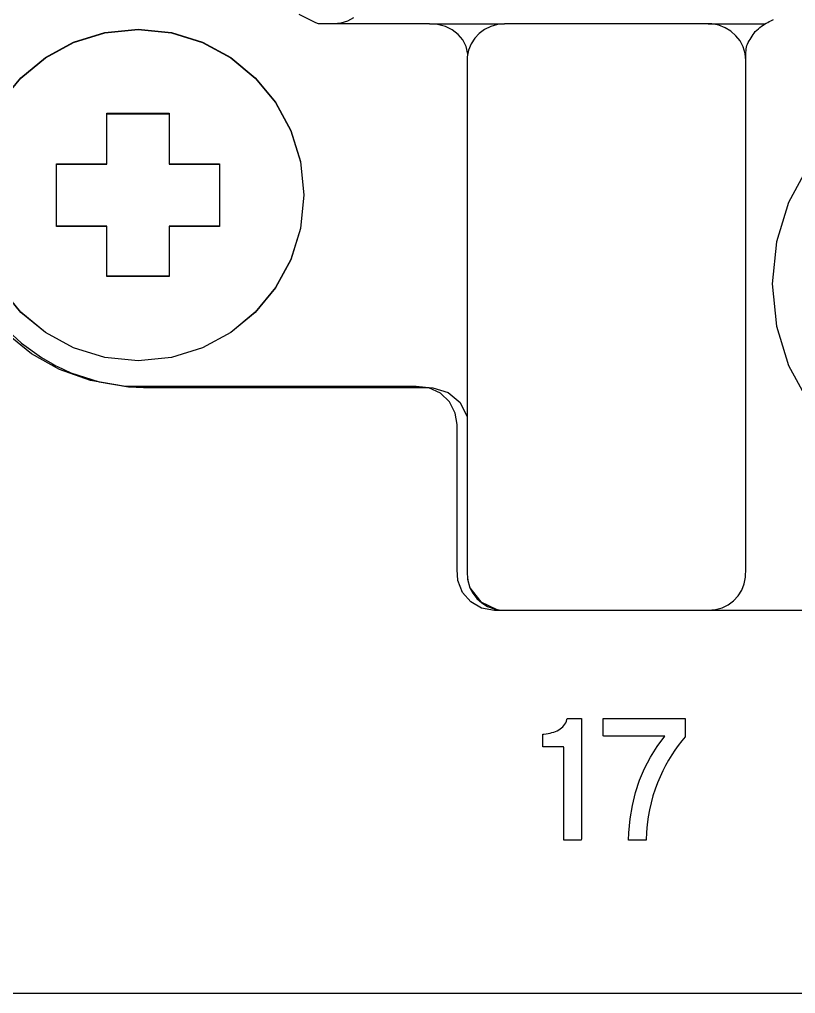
# Model space of a CAD drawing. Extents: x 1 to 47.7, y 0.2 to 35.
# Drawn here: x 31.901 to 32.522, y 10.665 to 11.443 of the extents above; entities that cross this region are included whole.
import ezdxf

# ---------------------------------------------------------------- set-up
doc = ezdxf.new("R2010")
doc.units = 0
doc.header["$MEASUREMENT"] = 0
for name, color, linetype in [('5_1___24__TARGET_LEDS___12', 7, 'CONTINUOUS'), ('6_1__EMPTY_IO_BOARD_POSITI', 7, 'CONTINUOUS'), ('6_2___8__INDEPENDENT_INPUT', 7, 'CONTINUOUS'), ('6_3___8__OPTOISO_INDEPENDE', 7, 'CONTINUOUS'), ('6_4___24__OPTOISO_INDEPEND', 7, 'CONTINUOUS'), ('6_5___8__INDEPENDENT_INPUT', 7, 'CONTINUOUS'), ('6_6___8__INDEPENDENT_INPUT', 7, 'CONTINUOUS'), ('6_7___8__OPTOISO_INDEPENDE', 7, 'CONTINUOUS'), ('6_8___8__OPTOISO_INDEPENDE', 7, 'CONTINUOUS'), ('7_0_____DWG', 7, 'CONTINUOUS')]:
    doc.layers.add(name, color=color, linetype=linetype)

msp = doc.modelspace()

# ---------------------------------------------------------------- linework, layer by layer
at = {"layer": '5_1___24__TARGET_LEDS___12'}
for points in [[(32.16825, 11.44462), (32.16337, 11.44204), (32.15803, 11.44042), (32.15233, 11.43985), (32.15186, 11.43985), (32.1506, 11.43985), (32.1488, 11.43985), (32.14669, 11.43985), (32.14453, 11.43985), (32.14254, 11.43985), (32.14098, 11.43985), (32.14008, 11.43985), (32.13811, 11.44075), (32.12465, 11.44725)], [(32.25947, 11.41563), (32.2581, 11.42165), (32.25547, 11.42693), (32.25174, 11.43141), (32.24705, 11.435), (32.24156, 11.43765), (32.23542, 11.43929), (32.22879, 11.43985), (32.22455, 11.43985), (32.21363, 11.43985), (32.19869, 11.43985), (32.18242, 11.43985), (32.16749, 11.43985), (32.15657, 11.43985), (32.15233, 11.43985)], [(32.22879, 11.43985), (32.24335, 11.43985)], [(32.24335, 11.43985), (32.2889, 11.43985)], [(32.45175, 11.43985), (32.4973, 11.43985)], [(32.48174, 11.41061), (32.48175, 11.41211), (32.48177, 11.41368), (32.48182, 11.41528), (32.4819, 11.41688), (32.48202, 11.41844), (32.48219, 11.41992), (32.48242, 11.4213), (32.48271, 11.42252), (32.48313, 11.42366), (32.48373, 11.42491), (32.48442, 11.42616), (32.48517, 11.42743), (32.48598, 11.4287), (32.48682, 11.42997), (32.48766, 11.43124), (32.48849, 11.4325), (32.48928, 11.43374), (32.49051, 11.4349), (32.49182, 11.43596), (32.4931, 11.43696), (32.49436, 11.43789), (32.4956, 11.43875), (32.49683, 11.43956), (32.49806, 11.44032), (32.49929, 11.44103), (32.50053, 11.44169), (32.5017, 11.44231), (32.50279, 11.44287), (32.50385, 11.4434)], [(31.88607, 11.37711), (31.90224, 11.39671), (31.92185, 11.41289), (31.94435, 11.4251), (31.96921, 11.43282), (31.99591, 11.43551), (32.0226, 11.43282), (32.04746, 11.4251), (32.06996, 11.41289), (32.08957, 11.39671), (32.10574, 11.37711), (32.11796, 11.3546), (32.12567, 11.32974), (32.12836, 11.30304), (32.12567, 11.27634), (32.11796, 11.25148), (32.10574, 11.22897), (32.08957, 11.20937), (32.06996, 11.19319), (32.04746, 11.18098), (32.0226, 11.17326), (31.99591, 11.17057), (31.96921, 11.17326), (31.94435, 11.18098), (31.92185, 11.19319), (31.90224, 11.20937), (31.88607, 11.22897)], [(31.97095, 11.32801), (31.97095, 11.36832), (32.02089, 11.36832), (32.02089, 11.32801), (32.06103, 11.32801), (32.06103, 11.27807), (32.02089, 11.27807), (32.02089, 11.23811), (31.97095, 11.23811), (31.97095, 11.27807), (31.9308, 11.27807), (31.9308, 11.32801), (31.97095, 11.32801)], [(32.53145, 11.32546), (32.51601, 11.29702), (32.50626, 11.26561), (32.50286, 11.2319), (32.50626, 11.19822), (32.51601, 11.16685), (32.53145, 11.13847)], [(31.88846, 11.19777), (31.90272, 11.18455), (31.91882, 11.17302), (31.92754, 11.16795), (31.93013, 11.16659), (31.93146, 11.16592), (31.94228, 11.161), (31.96483, 11.15366), (31.98824, 11.14974), (32.00014, 11.14911), (32.00397, 11.14909), (32.01225, 11.14909), (32.02674, 11.14909), (32.04615, 11.14909), (32.06919, 11.14909), (32.09455, 11.14909), (32.1471, 11.14909), (32.17169, 11.14909), (32.19343, 11.14909), (32.21103, 11.14909), (32.22319, 11.14909), (32.22862, 11.14909), (32.2315, 11.14898), (32.24391, 11.14524), (32.25345, 11.13709), (32.2589, 11.12574), (32.2589, 11.12357), (32.2589, 11.11752), (32.2589, 11.10831), (32.2589, 11.09666), (32.2589, 11.04002), (32.2589, 11.02694), (32.2589, 11.01572), (32.2589, 11.00709), (32.2589, 11.00175), (32.25924, 10.99589), (32.26125, 10.98896), (32.26982, 10.97777), (32.28285, 10.9717), (32.28659, 10.97119), (32.28851, 10.97111), (32.29093, 10.9711), (32.2957, 10.9711), (32.30319, 10.9711), (32.31335, 10.9711), (32.32613, 10.9711), (32.34148, 10.9711), (32.35932, 10.9711), (32.37962, 10.9711), (32.40231, 10.9711), (32.42734, 10.9711), (32.45465, 10.9711), (32.48419, 10.9711), (32.5159, 10.9711), (32.54973, 10.9711)]]:
    msp.add_lwpolyline(points, dxfattribs=at)
msp.add_lwpolyline([(32.48174, 11.41061), (32.4812, 11.41617), (32.47965, 11.42138), (32.47718, 11.42613), (32.47389, 11.43034), (32.4699, 11.4339), (32.46529, 11.43671), (32.46017, 11.43869), (32.45464, 11.43972), (32.45013, 11.43985), (32.43833, 11.43985), (32.41778, 11.43985), (32.39166, 11.43985), (32.36315, 11.43985), (32.33544, 11.43985), (32.3117, 11.43985), (32.29513, 11.43985), (32.2889, 11.43985), (32.2832, 11.43933), (32.27786, 11.43781), (32.27298, 11.43541), (32.26867, 11.43221), (32.26501, 11.42831), (32.26212, 11.42382), (32.26009, 11.41883), (32.25903, 11.41343), (32.2589, 11.40652), (32.2589, 11.37679), (32.2589, 11.32502), (32.2589, 11.25921), (32.2589, 11.1874), (32.2589, 11.11759), (32.2589, 11.0578), (32.2589, 11.01604), (32.2589, 11.00034), (32.25944, 10.99478), (32.26099, 10.98958), (32.26346, 10.98482), (32.26675, 10.98062), (32.27075, 10.97706), (32.27536, 10.97424), (32.28048, 10.97227), (32.28601, 10.97124), (32.29052, 10.9711), (32.30232, 10.9711), (32.32287, 10.9711), (32.349, 10.9711), (32.3775, 10.9711), (32.40521, 10.9711), (32.42895, 10.9711), (32.44552, 10.9711), (32.45175, 10.9711), (32.45745, 10.97163), (32.46279, 10.97314), (32.46767, 10.97555), (32.47198, 10.97875), (32.47563, 10.98264), (32.47852, 10.98714), (32.48054, 10.99213), (32.48161, 10.99753), (32.48174, 11.00444), (32.48174, 11.03416), (32.48174, 11.08594), (32.48174, 11.15174), (32.48174, 11.22356), (32.48174, 11.29337), (32.48174, 11.35316), (32.48174, 11.39491)], close=True, dxfattribs=at)
at = {"layer": '6_1__EMPTY_IO_BOARD_POSITI'}
for points in [[(31.88606, 11.37693), (31.90223, 11.39654), (31.92183, 11.41271), (31.94433, 11.42493), (31.9692, 11.43265), (31.99589, 11.43534), (32.02259, 11.43265), (32.04745, 11.42493), (32.06995, 11.41271), (32.08956, 11.39654), (32.10573, 11.37693), (32.11794, 11.35443), (32.12566, 11.32956), (32.12835, 11.30287), (32.12566, 11.27617), (32.11794, 11.2513), (32.10573, 11.2288), (32.08956, 11.20919), (32.06995, 11.19302), (32.04745, 11.1808), (32.02259, 11.17308), (31.99589, 11.17039), (31.9692, 11.17308), (31.94433, 11.1808), (31.92183, 11.19302), (31.90223, 11.20919), (31.88606, 11.2288)], [(31.97092, 11.32766), (31.97092, 11.36797), (32.02086, 11.36797), (32.02086, 11.32766), (32.06101, 11.32766), (32.06101, 11.27772), (32.02086, 11.27772), (32.02086, 11.23776), (31.97092, 11.23776), (31.97092, 11.27772), (31.93078, 11.27772), (31.93078, 11.32766), (31.97092, 11.32766)], [(32.5352, 10.97086), (32.48895, 10.97086), (32.44691, 10.97086), (32.40925, 10.97086), (32.37611, 10.97086), (32.34765, 10.97086), (32.32403, 10.97086), (32.30538, 10.97086), (32.29188, 10.97086), (32.28366, 10.97086), (32.28089, 10.97086), (32.2706, 10.97269), (32.26183, 10.97773), (32.25524, 10.98533), (32.2515, 10.99483), (32.25089, 11.0038), (32.25089, 11.0136), (32.25089, 11.02846), (32.25089, 11.06594), (32.25089, 11.08481), (32.25089, 11.10128), (32.25089, 11.11347), (32.25089, 11.11953), (32.24953, 11.12877), (32.24491, 11.13779), (32.23763, 11.14473), (32.22836, 11.14892), (32.21836, 11.14987), (32.21234, 11.14987), (32.20323, 11.14987), (32.19147, 11.14987), (32.1775, 11.14987), (32.14471, 11.14987), (32.10839, 11.14987), (32.07206, 11.14987), (32.03927, 11.14987), (32.0253, 11.14987), (32.01354, 11.14987), (32.00443, 11.14987), (31.99841, 11.14987), (31.99593, 11.14987), (31.99441, 11.14988), (31.99098, 11.14995), (31.98417, 11.15032), (31.95783, 11.15472), (31.9332, 11.16345), (31.9107, 11.17611), (31.89075, 11.19227)]]:
    msp.add_lwpolyline(points, dxfattribs=at)
at = {"layer": '6_2___8__INDEPENDENT_INPUT'}
for points in [[(32.16825, 11.44462), (32.16337, 11.44204), (32.15803, 11.44042), (32.15233, 11.43985), (32.15186, 11.43985), (32.1506, 11.43985), (32.1488, 11.43985), (32.14669, 11.43985), (32.14453, 11.43985), (32.14254, 11.43985), (32.14098, 11.43985), (32.14008, 11.43985), (32.13811, 11.44075), (32.12465, 11.44725)], [(32.25947, 11.41563), (32.2581, 11.42165), (32.25547, 11.42693), (32.25174, 11.43141), (32.24705, 11.435), (32.24156, 11.43765), (32.23542, 11.43929), (32.22879, 11.43985), (32.22455, 11.43985), (32.21363, 11.43985), (32.19869, 11.43985), (32.18242, 11.43985), (32.16749, 11.43985), (32.15657, 11.43985), (32.15233, 11.43985)], [(32.22879, 11.43985), (32.24335, 11.43985)], [(32.24335, 11.43985), (32.2889, 11.43985)], [(32.45175, 11.43985), (32.4973, 11.43985)], [(32.48174, 11.41061), (32.48175, 11.41211), (32.48177, 11.41368), (32.48182, 11.41528), (32.4819, 11.41688), (32.48202, 11.41844), (32.48219, 11.41992), (32.48242, 11.4213), (32.48271, 11.42252), (32.48313, 11.42366), (32.48373, 11.42491), (32.48442, 11.42616), (32.48517, 11.42743), (32.48598, 11.4287), (32.48682, 11.42997), (32.48766, 11.43124), (32.48849, 11.4325), (32.48928, 11.43374), (32.49051, 11.4349), (32.49182, 11.43596), (32.4931, 11.43696), (32.49436, 11.43789), (32.4956, 11.43875), (32.49683, 11.43956), (32.49806, 11.44032), (32.49929, 11.44103), (32.50053, 11.44169), (32.5017, 11.44231), (32.50279, 11.44287), (32.50385, 11.4434)], [(31.88607, 11.37711), (31.90224, 11.39671), (31.92185, 11.41289), (31.94435, 11.4251), (31.96921, 11.43282), (31.99591, 11.43551), (32.0226, 11.43282), (32.04746, 11.4251), (32.06996, 11.41289), (32.08957, 11.39671), (32.10574, 11.37711), (32.11796, 11.3546), (32.12567, 11.32974), (32.12836, 11.30304), (32.12567, 11.27634), (32.11796, 11.25148), (32.10574, 11.22897), (32.08957, 11.20937), (32.06996, 11.19319), (32.04746, 11.18098), (32.0226, 11.17326), (31.99591, 11.17057), (31.96921, 11.17326), (31.94435, 11.18098), (31.92185, 11.19319), (31.90224, 11.20937), (31.88607, 11.22897)], [(31.97095, 11.32801), (31.97095, 11.36832), (32.02089, 11.36832), (32.02089, 11.32801), (32.06103, 11.32801), (32.06103, 11.27807), (32.02089, 11.27807), (32.02089, 11.23811), (31.97095, 11.23811), (31.97095, 11.27807), (31.9308, 11.27807), (31.9308, 11.32801), (31.97095, 11.32801)], [(32.53145, 11.32546), (32.51601, 11.29702), (32.50626, 11.26561), (32.50286, 11.2319), (32.50626, 11.19822), (32.51601, 11.16685), (32.53145, 11.13847)], [(31.88846, 11.19777), (31.90272, 11.18455), (31.91882, 11.17302), (31.92754, 11.16795), (31.93013, 11.16659), (31.93146, 11.16592), (31.94228, 11.161), (31.96483, 11.15366), (31.98824, 11.14974), (32.00014, 11.14911), (32.00397, 11.14909), (32.01225, 11.14909), (32.02674, 11.14909), (32.04615, 11.14909), (32.06919, 11.14909), (32.09455, 11.14909), (32.1471, 11.14909), (32.17169, 11.14909), (32.19343, 11.14909), (32.21103, 11.14909), (32.22319, 11.14909), (32.22862, 11.14909), (32.2315, 11.14898), (32.24391, 11.14524), (32.25345, 11.13709), (32.2589, 11.12574), (32.2589, 11.12357), (32.2589, 11.11752), (32.2589, 11.10831), (32.2589, 11.09666), (32.2589, 11.04002), (32.2589, 11.02694), (32.2589, 11.01572), (32.2589, 11.00709), (32.2589, 11.00175), (32.25924, 10.99589), (32.26125, 10.98896), (32.26982, 10.97777), (32.28285, 10.9717), (32.28659, 10.97119), (32.28851, 10.97111), (32.29093, 10.9711), (32.2957, 10.9711), (32.30319, 10.9711), (32.31335, 10.9711), (32.32613, 10.9711), (32.34148, 10.9711), (32.35932, 10.9711), (32.37962, 10.9711), (32.40231, 10.9711), (32.42734, 10.9711), (32.45465, 10.9711), (32.48419, 10.9711), (32.5159, 10.9711), (32.54973, 10.9711)]]:
    msp.add_lwpolyline(points, dxfattribs=at)
msp.add_lwpolyline([(32.48174, 11.41061), (32.4812, 11.41617), (32.47965, 11.42138), (32.47718, 11.42613), (32.47389, 11.43034), (32.4699, 11.4339), (32.46529, 11.43671), (32.46017, 11.43869), (32.45464, 11.43972), (32.45013, 11.43985), (32.43833, 11.43985), (32.41778, 11.43985), (32.39166, 11.43985), (32.36315, 11.43985), (32.33544, 11.43985), (32.3117, 11.43985), (32.29513, 11.43985), (32.2889, 11.43985), (32.2832, 11.43933), (32.27786, 11.43781), (32.27298, 11.43541), (32.26867, 11.43221), (32.26501, 11.42831), (32.26212, 11.42382), (32.26009, 11.41883), (32.25903, 11.41343), (32.2589, 11.40652), (32.2589, 11.37679), (32.2589, 11.32502), (32.2589, 11.25921), (32.2589, 11.1874), (32.2589, 11.11759), (32.2589, 11.0578), (32.2589, 11.01604), (32.2589, 11.00034), (32.25944, 10.99478), (32.26099, 10.98958), (32.26346, 10.98482), (32.26675, 10.98062), (32.27075, 10.97706), (32.27536, 10.97424), (32.28048, 10.97227), (32.28601, 10.97124), (32.29052, 10.9711), (32.30232, 10.9711), (32.32287, 10.9711), (32.349, 10.9711), (32.3775, 10.9711), (32.40521, 10.9711), (32.42895, 10.9711), (32.44552, 10.9711), (32.45175, 10.9711), (32.45745, 10.97163), (32.46279, 10.97314), (32.46767, 10.97555), (32.47198, 10.97875), (32.47563, 10.98264), (32.47852, 10.98714), (32.48054, 10.99213), (32.48161, 10.99753), (32.48174, 11.00444), (32.48174, 11.03416), (32.48174, 11.08594), (32.48174, 11.15174), (32.48174, 11.22356), (32.48174, 11.29337), (32.48174, 11.35316), (32.48174, 11.39491)], close=True, dxfattribs=at)
at = {"layer": '6_3___8__OPTOISO_INDEPENDE'}
for points in [[(32.16825, 11.44462), (32.16337, 11.44204), (32.15803, 11.44042), (32.15233, 11.43985), (32.15186, 11.43985), (32.1506, 11.43985), (32.1488, 11.43985), (32.14669, 11.43985), (32.14453, 11.43985), (32.14254, 11.43985), (32.14098, 11.43985), (32.14008, 11.43985), (32.13811, 11.44075), (32.12465, 11.44725)], [(32.25947, 11.41563), (32.2581, 11.42165), (32.25547, 11.42693), (32.25174, 11.43141), (32.24705, 11.435), (32.24156, 11.43765), (32.23542, 11.43929), (32.22879, 11.43985), (32.22455, 11.43985), (32.21363, 11.43985), (32.19869, 11.43985), (32.18242, 11.43985), (32.16749, 11.43985), (32.15657, 11.43985), (32.15233, 11.43985)], [(32.22879, 11.43985), (32.24335, 11.43985)], [(32.24335, 11.43985), (32.2889, 11.43985)], [(32.45175, 11.43985), (32.4973, 11.43985)], [(32.48174, 11.41061), (32.48175, 11.41211), (32.48177, 11.41368), (32.48182, 11.41528), (32.4819, 11.41688), (32.48202, 11.41844), (32.48219, 11.41992), (32.48242, 11.4213), (32.48271, 11.42252), (32.48313, 11.42366), (32.48373, 11.42491), (32.48442, 11.42616), (32.48517, 11.42743), (32.48598, 11.4287), (32.48682, 11.42997), (32.48766, 11.43124), (32.48849, 11.4325), (32.48928, 11.43374), (32.49051, 11.4349), (32.49182, 11.43596), (32.4931, 11.43696), (32.49436, 11.43789), (32.4956, 11.43875), (32.49683, 11.43956), (32.49806, 11.44032), (32.49929, 11.44103), (32.50053, 11.44169), (32.5017, 11.44231), (32.50279, 11.44287), (32.50385, 11.4434)], [(31.88607, 11.37711), (31.90224, 11.39671), (31.92185, 11.41289), (31.94435, 11.4251), (31.96921, 11.43282), (31.99591, 11.43551), (32.0226, 11.43282), (32.04746, 11.4251), (32.06996, 11.41289), (32.08957, 11.39671), (32.10574, 11.37711), (32.11796, 11.3546), (32.12567, 11.32974), (32.12836, 11.30304), (32.12567, 11.27634), (32.11796, 11.25148), (32.10574, 11.22897), (32.08957, 11.20937), (32.06996, 11.19319), (32.04746, 11.18098), (32.0226, 11.17326), (31.99591, 11.17057), (31.96921, 11.17326), (31.94435, 11.18098), (31.92185, 11.19319), (31.90224, 11.20937), (31.88607, 11.22897)], [(31.97095, 11.32801), (31.97095, 11.36832), (32.02089, 11.36832), (32.02089, 11.32801), (32.06103, 11.32801), (32.06103, 11.27807), (32.02089, 11.27807), (32.02089, 11.23811), (31.97095, 11.23811), (31.97095, 11.27807), (31.9308, 11.27807), (31.9308, 11.32801), (31.97095, 11.32801)], [(32.53145, 11.32546), (32.51601, 11.29702), (32.50626, 11.26561), (32.50286, 11.2319), (32.50626, 11.19822), (32.51601, 11.16685), (32.53145, 11.13847)], [(31.88846, 11.19777), (31.90272, 11.18455), (31.91882, 11.17302), (31.92754, 11.16795), (31.93013, 11.16659), (31.93146, 11.16592), (31.94228, 11.161), (31.96483, 11.15366), (31.98824, 11.14974), (32.00014, 11.14911), (32.00397, 11.14909), (32.01225, 11.14909), (32.02674, 11.14909), (32.04615, 11.14909), (32.06919, 11.14909), (32.09455, 11.14909), (32.1471, 11.14909), (32.17169, 11.14909), (32.19343, 11.14909), (32.21103, 11.14909), (32.22319, 11.14909), (32.22862, 11.14909), (32.2315, 11.14898), (32.24391, 11.14524), (32.25345, 11.13709), (32.2589, 11.12574), (32.2589, 11.12357), (32.2589, 11.11752), (32.2589, 11.10831), (32.2589, 11.09666), (32.2589, 11.04002), (32.2589, 11.02694), (32.2589, 11.01572), (32.2589, 11.00709), (32.2589, 11.00175), (32.25924, 10.99589), (32.26125, 10.98896), (32.26982, 10.97777), (32.28285, 10.9717), (32.28659, 10.97119), (32.28851, 10.97111), (32.29093, 10.9711), (32.2957, 10.9711), (32.30319, 10.9711), (32.31335, 10.9711), (32.32613, 10.9711), (32.34148, 10.9711), (32.35932, 10.9711), (32.37962, 10.9711), (32.40231, 10.9711), (32.42734, 10.9711), (32.45465, 10.9711), (32.48419, 10.9711), (32.5159, 10.9711), (32.54973, 10.9711)]]:
    msp.add_lwpolyline(points, dxfattribs=at)
msp.add_lwpolyline([(32.48174, 11.41061), (32.4812, 11.41617), (32.47965, 11.42138), (32.47718, 11.42613), (32.47389, 11.43034), (32.4699, 11.4339), (32.46529, 11.43671), (32.46017, 11.43869), (32.45464, 11.43972), (32.45013, 11.43985), (32.43833, 11.43985), (32.41778, 11.43985), (32.39166, 11.43985), (32.36315, 11.43985), (32.33544, 11.43985), (32.3117, 11.43985), (32.29513, 11.43985), (32.2889, 11.43985), (32.2832, 11.43933), (32.27786, 11.43781), (32.27298, 11.43541), (32.26867, 11.43221), (32.26501, 11.42831), (32.26212, 11.42382), (32.26009, 11.41883), (32.25903, 11.41343), (32.2589, 11.40652), (32.2589, 11.37679), (32.2589, 11.32502), (32.2589, 11.25921), (32.2589, 11.1874), (32.2589, 11.11759), (32.2589, 11.0578), (32.2589, 11.01604), (32.2589, 11.00034), (32.25944, 10.99478), (32.26099, 10.98958), (32.26346, 10.98482), (32.26675, 10.98062), (32.27075, 10.97706), (32.27536, 10.97424), (32.28048, 10.97227), (32.28601, 10.97124), (32.29052, 10.9711), (32.30232, 10.9711), (32.32287, 10.9711), (32.349, 10.9711), (32.3775, 10.9711), (32.40521, 10.9711), (32.42895, 10.9711), (32.44552, 10.9711), (32.45175, 10.9711), (32.45745, 10.97163), (32.46279, 10.97314), (32.46767, 10.97555), (32.47198, 10.97875), (32.47563, 10.98264), (32.47852, 10.98714), (32.48054, 10.99213), (32.48161, 10.99753), (32.48174, 11.00444), (32.48174, 11.03416), (32.48174, 11.08594), (32.48174, 11.15174), (32.48174, 11.22356), (32.48174, 11.29337), (32.48174, 11.35316), (32.48174, 11.39491)], close=True, dxfattribs=at)
at = {"layer": '6_4___24__OPTOISO_INDEPEND'}
for points in [[(32.16825, 11.44462), (32.16337, 11.44204), (32.15803, 11.44042), (32.15233, 11.43985), (32.15186, 11.43985), (32.1506, 11.43985), (32.1488, 11.43985), (32.14669, 11.43985), (32.14453, 11.43985), (32.14254, 11.43985), (32.14098, 11.43985), (32.14008, 11.43985), (32.13811, 11.44075), (32.12465, 11.44725)], [(32.25947, 11.41563), (32.2581, 11.42165), (32.25547, 11.42693), (32.25174, 11.43141), (32.24705, 11.435), (32.24156, 11.43765), (32.23542, 11.43929), (32.22879, 11.43985), (32.22455, 11.43985), (32.21363, 11.43985), (32.19869, 11.43985), (32.18242, 11.43985), (32.16749, 11.43985), (32.15657, 11.43985), (32.15233, 11.43985)], [(32.22879, 11.43985), (32.24335, 11.43985)], [(32.24335, 11.43985), (32.2889, 11.43985)], [(32.45175, 11.43985), (32.4973, 11.43985)], [(32.48174, 11.41061), (32.48175, 11.41211), (32.48177, 11.41368), (32.48182, 11.41528), (32.4819, 11.41688), (32.48202, 11.41844), (32.48219, 11.41992), (32.48242, 11.4213), (32.48271, 11.42252), (32.48313, 11.42366), (32.48373, 11.42491), (32.48442, 11.42616), (32.48517, 11.42743), (32.48598, 11.4287), (32.48682, 11.42997), (32.48766, 11.43124), (32.48849, 11.4325), (32.48928, 11.43374), (32.49051, 11.4349), (32.49182, 11.43596), (32.4931, 11.43696), (32.49436, 11.43789), (32.4956, 11.43875), (32.49683, 11.43956), (32.49806, 11.44032), (32.49929, 11.44103), (32.50053, 11.44169), (32.5017, 11.44231), (32.50279, 11.44287), (32.50385, 11.4434)], [(31.88607, 11.37711), (31.90224, 11.39671), (31.92185, 11.41289), (31.94435, 11.4251), (31.96921, 11.43282), (31.99591, 11.43551), (32.0226, 11.43282), (32.04746, 11.4251), (32.06996, 11.41289), (32.08957, 11.39671), (32.10574, 11.37711), (32.11796, 11.3546), (32.12567, 11.32974), (32.12836, 11.30304), (32.12567, 11.27634), (32.11796, 11.25148), (32.10574, 11.22897), (32.08957, 11.20937), (32.06996, 11.19319), (32.04746, 11.18098), (32.0226, 11.17326), (31.99591, 11.17057), (31.96921, 11.17326), (31.94435, 11.18098), (31.92185, 11.19319), (31.90224, 11.20937), (31.88607, 11.22897)], [(31.97095, 11.32801), (31.97095, 11.36832), (32.02089, 11.36832), (32.02089, 11.32801), (32.06103, 11.32801), (32.06103, 11.27807), (32.02089, 11.27807), (32.02089, 11.23811), (31.97095, 11.23811), (31.97095, 11.27807), (31.9308, 11.27807), (31.9308, 11.32801), (31.97095, 11.32801)], [(32.53145, 11.32546), (32.51601, 11.29702), (32.50626, 11.26561), (32.50286, 11.2319), (32.50626, 11.19822), (32.51601, 11.16685), (32.53145, 11.13847)], [(31.88846, 11.19777), (31.90272, 11.18455), (31.91882, 11.17302), (31.92754, 11.16795), (31.93013, 11.16659), (31.93146, 11.16592), (31.94228, 11.161), (31.96483, 11.15366), (31.98824, 11.14974), (32.00014, 11.14911), (32.00397, 11.14909), (32.01225, 11.14909), (32.02674, 11.14909), (32.04615, 11.14909), (32.06919, 11.14909), (32.09455, 11.14909), (32.1471, 11.14909), (32.17169, 11.14909), (32.19343, 11.14909), (32.21103, 11.14909), (32.22319, 11.14909), (32.22862, 11.14909), (32.2315, 11.14898), (32.24391, 11.14524), (32.25345, 11.13709), (32.2589, 11.12574), (32.2589, 11.12357), (32.2589, 11.11752), (32.2589, 11.10831), (32.2589, 11.09666), (32.2589, 11.04002), (32.2589, 11.02694), (32.2589, 11.01572), (32.2589, 11.00709), (32.2589, 11.00175), (32.25924, 10.99589), (32.26125, 10.98896), (32.26982, 10.97777), (32.28285, 10.9717), (32.28659, 10.97119), (32.28851, 10.97111), (32.29093, 10.9711), (32.2957, 10.9711), (32.30319, 10.9711), (32.31335, 10.9711), (32.32613, 10.9711), (32.34148, 10.9711), (32.35932, 10.9711), (32.37962, 10.9711), (32.40231, 10.9711), (32.42734, 10.9711), (32.45465, 10.9711), (32.48419, 10.9711), (32.5159, 10.9711), (32.54973, 10.9711)]]:
    msp.add_lwpolyline(points, dxfattribs=at)
msp.add_lwpolyline([(32.48174, 11.41061), (32.4812, 11.41617), (32.47965, 11.42138), (32.47718, 11.42613), (32.47389, 11.43034), (32.4699, 11.4339), (32.46529, 11.43671), (32.46017, 11.43869), (32.45464, 11.43972), (32.45013, 11.43985), (32.43833, 11.43985), (32.41778, 11.43985), (32.39166, 11.43985), (32.36315, 11.43985), (32.33544, 11.43985), (32.3117, 11.43985), (32.29513, 11.43985), (32.2889, 11.43985), (32.2832, 11.43933), (32.27786, 11.43781), (32.27298, 11.43541), (32.26867, 11.43221), (32.26501, 11.42831), (32.26212, 11.42382), (32.26009, 11.41883), (32.25903, 11.41343), (32.2589, 11.40652), (32.2589, 11.37679), (32.2589, 11.32502), (32.2589, 11.25921), (32.2589, 11.1874), (32.2589, 11.11759), (32.2589, 11.0578), (32.2589, 11.01604), (32.2589, 11.00034), (32.25944, 10.99478), (32.26099, 10.98958), (32.26346, 10.98482), (32.26675, 10.98062), (32.27075, 10.97706), (32.27536, 10.97424), (32.28048, 10.97227), (32.28601, 10.97124), (32.29052, 10.9711), (32.30232, 10.9711), (32.32287, 10.9711), (32.349, 10.9711), (32.3775, 10.9711), (32.40521, 10.9711), (32.42895, 10.9711), (32.44552, 10.9711), (32.45175, 10.9711), (32.45745, 10.97163), (32.46279, 10.97314), (32.46767, 10.97555), (32.47198, 10.97875), (32.47563, 10.98264), (32.47852, 10.98714), (32.48054, 10.99213), (32.48161, 10.99753), (32.48174, 11.00444), (32.48174, 11.03416), (32.48174, 11.08594), (32.48174, 11.15174), (32.48174, 11.22356), (32.48174, 11.29337), (32.48174, 11.35316), (32.48174, 11.39491)], close=True, dxfattribs=at)
at = {"layer": '6_5___8__INDEPENDENT_INPUT'}
for points in [[(32.16825, 11.44462), (32.16337, 11.44204), (32.15803, 11.44042), (32.15233, 11.43985), (32.15186, 11.43985), (32.1506, 11.43985), (32.1488, 11.43985), (32.14669, 11.43985), (32.14453, 11.43985), (32.14254, 11.43985), (32.14098, 11.43985), (32.14008, 11.43985), (32.13811, 11.44075), (32.12465, 11.44725)], [(32.25947, 11.41563), (32.2581, 11.42165), (32.25547, 11.42693), (32.25174, 11.43141), (32.24705, 11.435), (32.24156, 11.43765), (32.23542, 11.43929), (32.22879, 11.43985), (32.22455, 11.43985), (32.21363, 11.43985), (32.19869, 11.43985), (32.18242, 11.43985), (32.16749, 11.43985), (32.15657, 11.43985), (32.15233, 11.43985)], [(32.22879, 11.43985), (32.24335, 11.43985)], [(32.24335, 11.43985), (32.2889, 11.43985)], [(32.45175, 11.43985), (32.4973, 11.43985)], [(32.48174, 11.41061), (32.48175, 11.41211), (32.48177, 11.41368), (32.48182, 11.41528), (32.4819, 11.41688), (32.48202, 11.41844), (32.48219, 11.41992), (32.48242, 11.4213), (32.48271, 11.42252), (32.48313, 11.42366), (32.48373, 11.42491), (32.48442, 11.42616), (32.48517, 11.42743), (32.48598, 11.4287), (32.48682, 11.42997), (32.48766, 11.43124), (32.48849, 11.4325), (32.48928, 11.43374), (32.49051, 11.4349), (32.49182, 11.43596), (32.4931, 11.43696), (32.49436, 11.43789), (32.4956, 11.43875), (32.49683, 11.43956), (32.49806, 11.44032), (32.49929, 11.44103), (32.50053, 11.44169), (32.5017, 11.44231), (32.50279, 11.44287), (32.50385, 11.4434)], [(31.88607, 11.37711), (31.90224, 11.39671), (31.92185, 11.41289), (31.94435, 11.4251), (31.96921, 11.43282), (31.99591, 11.43551), (32.0226, 11.43282), (32.04746, 11.4251), (32.06996, 11.41289), (32.08957, 11.39671), (32.10574, 11.37711), (32.11796, 11.3546), (32.12567, 11.32974), (32.12836, 11.30304), (32.12567, 11.27634), (32.11796, 11.25148), (32.10574, 11.22897), (32.08957, 11.20937), (32.06996, 11.19319), (32.04746, 11.18098), (32.0226, 11.17326), (31.99591, 11.17057), (31.96921, 11.17326), (31.94435, 11.18098), (31.92185, 11.19319), (31.90224, 11.20937), (31.88607, 11.22897)], [(31.97095, 11.32801), (31.97095, 11.36832), (32.02089, 11.36832), (32.02089, 11.32801), (32.06103, 11.32801), (32.06103, 11.27807), (32.02089, 11.27807), (32.02089, 11.23811), (31.97095, 11.23811), (31.97095, 11.27807), (31.9308, 11.27807), (31.9308, 11.32801), (31.97095, 11.32801)], [(32.53145, 11.32546), (32.51601, 11.29702), (32.50626, 11.26561), (32.50286, 11.2319), (32.50626, 11.19822), (32.51601, 11.16685), (32.53145, 11.13847)], [(31.88846, 11.19777), (31.90272, 11.18455), (31.91882, 11.17302), (31.92754, 11.16795), (31.93013, 11.16659), (31.93146, 11.16592), (31.94228, 11.161), (31.96483, 11.15366), (31.98824, 11.14974), (32.00014, 11.14911), (32.00397, 11.14909), (32.01225, 11.14909), (32.02674, 11.14909), (32.04615, 11.14909), (32.06919, 11.14909), (32.09455, 11.14909), (32.1471, 11.14909), (32.17169, 11.14909), (32.19343, 11.14909), (32.21103, 11.14909), (32.22319, 11.14909), (32.22862, 11.14909), (32.2315, 11.14898), (32.24391, 11.14524), (32.25345, 11.13709), (32.2589, 11.12574), (32.2589, 11.12357), (32.2589, 11.11752), (32.2589, 11.10831), (32.2589, 11.09666), (32.2589, 11.04002), (32.2589, 11.02694), (32.2589, 11.01572), (32.2589, 11.00709), (32.2589, 11.00175), (32.25924, 10.99589), (32.26125, 10.98896), (32.26982, 10.97777), (32.28285, 10.9717), (32.28659, 10.97119), (32.28851, 10.97111), (32.29093, 10.9711), (32.2957, 10.9711), (32.30319, 10.9711), (32.31335, 10.9711), (32.32613, 10.9711), (32.34148, 10.9711), (32.35932, 10.9711), (32.37962, 10.9711), (32.40231, 10.9711), (32.42734, 10.9711), (32.45465, 10.9711), (32.48419, 10.9711), (32.5159, 10.9711), (32.54973, 10.9711)]]:
    msp.add_lwpolyline(points, dxfattribs=at)
msp.add_lwpolyline([(32.48174, 11.41061), (32.4812, 11.41617), (32.47965, 11.42138), (32.47718, 11.42613), (32.47389, 11.43034), (32.4699, 11.4339), (32.46529, 11.43671), (32.46017, 11.43869), (32.45464, 11.43972), (32.45013, 11.43985), (32.43833, 11.43985), (32.41778, 11.43985), (32.39166, 11.43985), (32.36315, 11.43985), (32.33544, 11.43985), (32.3117, 11.43985), (32.29513, 11.43985), (32.2889, 11.43985), (32.2832, 11.43933), (32.27786, 11.43781), (32.27298, 11.43541), (32.26867, 11.43221), (32.26501, 11.42831), (32.26212, 11.42382), (32.26009, 11.41883), (32.25903, 11.41343), (32.2589, 11.40652), (32.2589, 11.37679), (32.2589, 11.32502), (32.2589, 11.25921), (32.2589, 11.1874), (32.2589, 11.11759), (32.2589, 11.0578), (32.2589, 11.01604), (32.2589, 11.00034), (32.25944, 10.99478), (32.26099, 10.98958), (32.26346, 10.98482), (32.26675, 10.98062), (32.27075, 10.97706), (32.27536, 10.97424), (32.28048, 10.97227), (32.28601, 10.97124), (32.29052, 10.9711), (32.30232, 10.9711), (32.32287, 10.9711), (32.349, 10.9711), (32.3775, 10.9711), (32.40521, 10.9711), (32.42895, 10.9711), (32.44552, 10.9711), (32.45175, 10.9711), (32.45745, 10.97163), (32.46279, 10.97314), (32.46767, 10.97555), (32.47198, 10.97875), (32.47563, 10.98264), (32.47852, 10.98714), (32.48054, 10.99213), (32.48161, 10.99753), (32.48174, 11.00444), (32.48174, 11.03416), (32.48174, 11.08594), (32.48174, 11.15174), (32.48174, 11.22356), (32.48174, 11.29337), (32.48174, 11.35316), (32.48174, 11.39491)], close=True, dxfattribs=at)
at = {"layer": '6_6___8__INDEPENDENT_INPUT'}
for points in [[(32.16825, 11.44462), (32.16337, 11.44204), (32.15803, 11.44042), (32.15233, 11.43985), (32.15186, 11.43985), (32.1506, 11.43985), (32.1488, 11.43985), (32.14669, 11.43985), (32.14453, 11.43985), (32.14254, 11.43985), (32.14098, 11.43985), (32.14008, 11.43985), (32.13811, 11.44075), (32.12465, 11.44725)], [(32.25947, 11.41563), (32.2581, 11.42165), (32.25547, 11.42693), (32.25174, 11.43141), (32.24705, 11.435), (32.24156, 11.43765), (32.23542, 11.43929), (32.22879, 11.43985), (32.22455, 11.43985), (32.21363, 11.43985), (32.19869, 11.43985), (32.18242, 11.43985), (32.16749, 11.43985), (32.15657, 11.43985), (32.15233, 11.43985)], [(32.22879, 11.43985), (32.24335, 11.43985)], [(32.24335, 11.43985), (32.2889, 11.43985)], [(32.45175, 11.43985), (32.4973, 11.43985)], [(32.48174, 11.41061), (32.48175, 11.41211), (32.48177, 11.41368), (32.48182, 11.41528), (32.4819, 11.41688), (32.48202, 11.41844), (32.48219, 11.41992), (32.48242, 11.4213), (32.48271, 11.42252), (32.48313, 11.42366), (32.48373, 11.42491), (32.48442, 11.42616), (32.48517, 11.42743), (32.48598, 11.4287), (32.48682, 11.42997), (32.48766, 11.43124), (32.48849, 11.4325), (32.48928, 11.43374), (32.49051, 11.4349), (32.49182, 11.43596), (32.4931, 11.43696), (32.49436, 11.43789), (32.4956, 11.43875), (32.49683, 11.43956), (32.49806, 11.44032), (32.49929, 11.44103), (32.50053, 11.44169), (32.5017, 11.44231), (32.50279, 11.44287), (32.50385, 11.4434)], [(31.88607, 11.37711), (31.90224, 11.39671), (31.92185, 11.41289), (31.94435, 11.4251), (31.96921, 11.43282), (31.99591, 11.43551), (32.0226, 11.43282), (32.04746, 11.4251), (32.06996, 11.41289), (32.08957, 11.39671), (32.10574, 11.37711), (32.11796, 11.3546), (32.12567, 11.32974), (32.12836, 11.30304), (32.12567, 11.27634), (32.11796, 11.25148), (32.10574, 11.22897), (32.08957, 11.20937), (32.06996, 11.19319), (32.04746, 11.18098), (32.0226, 11.17326), (31.99591, 11.17057), (31.96921, 11.17326), (31.94435, 11.18098), (31.92185, 11.19319), (31.90224, 11.20937), (31.88607, 11.22897)], [(31.97095, 11.32801), (31.97095, 11.36832), (32.02089, 11.36832), (32.02089, 11.32801), (32.06103, 11.32801), (32.06103, 11.27807), (32.02089, 11.27807), (32.02089, 11.23811), (31.97095, 11.23811), (31.97095, 11.27807), (31.9308, 11.27807), (31.9308, 11.32801), (31.97095, 11.32801)], [(32.53145, 11.32546), (32.51601, 11.29702), (32.50626, 11.26561), (32.50286, 11.2319), (32.50626, 11.19822), (32.51601, 11.16685), (32.53145, 11.13847)], [(31.88846, 11.19777), (31.90272, 11.18455), (31.91882, 11.17302), (31.92754, 11.16795), (31.93013, 11.16659), (31.93146, 11.16592), (31.94228, 11.161), (31.96483, 11.15366), (31.98824, 11.14974), (32.00014, 11.14911), (32.00397, 11.14909), (32.01225, 11.14909), (32.02674, 11.14909), (32.04615, 11.14909), (32.06919, 11.14909), (32.09455, 11.14909), (32.1471, 11.14909), (32.17169, 11.14909), (32.19343, 11.14909), (32.21103, 11.14909), (32.22319, 11.14909), (32.22862, 11.14909), (32.2315, 11.14898), (32.24391, 11.14524), (32.25345, 11.13709), (32.2589, 11.12574), (32.2589, 11.12357), (32.2589, 11.11752), (32.2589, 11.10831), (32.2589, 11.09666), (32.2589, 11.04002), (32.2589, 11.02694), (32.2589, 11.01572), (32.2589, 11.00709), (32.2589, 11.00175), (32.25924, 10.99589), (32.26125, 10.98896), (32.26982, 10.97777), (32.28285, 10.9717), (32.28659, 10.97119), (32.28851, 10.97111), (32.29093, 10.9711), (32.2957, 10.9711), (32.30319, 10.9711), (32.31335, 10.9711), (32.32613, 10.9711), (32.34148, 10.9711), (32.35932, 10.9711), (32.37962, 10.9711), (32.40231, 10.9711), (32.42734, 10.9711), (32.45465, 10.9711), (32.48419, 10.9711), (32.5159, 10.9711), (32.54973, 10.9711)]]:
    msp.add_lwpolyline(points, dxfattribs=at)
msp.add_lwpolyline([(32.48174, 11.41061), (32.4812, 11.41617), (32.47965, 11.42138), (32.47718, 11.42613), (32.47389, 11.43034), (32.4699, 11.4339), (32.46529, 11.43671), (32.46017, 11.43869), (32.45464, 11.43972), (32.45013, 11.43985), (32.43833, 11.43985), (32.41778, 11.43985), (32.39166, 11.43985), (32.36315, 11.43985), (32.33544, 11.43985), (32.3117, 11.43985), (32.29513, 11.43985), (32.2889, 11.43985), (32.2832, 11.43933), (32.27786, 11.43781), (32.27298, 11.43541), (32.26867, 11.43221), (32.26501, 11.42831), (32.26212, 11.42382), (32.26009, 11.41883), (32.25903, 11.41343), (32.2589, 11.40652), (32.2589, 11.37679), (32.2589, 11.32502), (32.2589, 11.25921), (32.2589, 11.1874), (32.2589, 11.11759), (32.2589, 11.0578), (32.2589, 11.01604), (32.2589, 11.00034), (32.25944, 10.99478), (32.26099, 10.98958), (32.26346, 10.98482), (32.26675, 10.98062), (32.27075, 10.97706), (32.27536, 10.97424), (32.28048, 10.97227), (32.28601, 10.97124), (32.29052, 10.9711), (32.30232, 10.9711), (32.32287, 10.9711), (32.349, 10.9711), (32.3775, 10.9711), (32.40521, 10.9711), (32.42895, 10.9711), (32.44552, 10.9711), (32.45175, 10.9711), (32.45745, 10.97163), (32.46279, 10.97314), (32.46767, 10.97555), (32.47198, 10.97875), (32.47563, 10.98264), (32.47852, 10.98714), (32.48054, 10.99213), (32.48161, 10.99753), (32.48174, 11.00444), (32.48174, 11.03416), (32.48174, 11.08594), (32.48174, 11.15174), (32.48174, 11.22356), (32.48174, 11.29337), (32.48174, 11.35316), (32.48174, 11.39491)], close=True, dxfattribs=at)
at = {"layer": '6_7___8__OPTOISO_INDEPENDE'}
for points in [[(32.16825, 11.44462), (32.16337, 11.44204), (32.15803, 11.44042), (32.15233, 11.43985), (32.15186, 11.43985), (32.1506, 11.43985), (32.1488, 11.43985), (32.14669, 11.43985), (32.14453, 11.43985), (32.14254, 11.43985), (32.14098, 11.43985), (32.14008, 11.43985), (32.13811, 11.44075), (32.12465, 11.44725)], [(32.25947, 11.41563), (32.2581, 11.42165), (32.25547, 11.42693), (32.25174, 11.43141), (32.24705, 11.435), (32.24156, 11.43765), (32.23542, 11.43929), (32.22879, 11.43985), (32.22455, 11.43985), (32.21363, 11.43985), (32.19869, 11.43985), (32.18242, 11.43985), (32.16749, 11.43985), (32.15657, 11.43985), (32.15233, 11.43985)], [(32.22879, 11.43985), (32.24335, 11.43985)], [(32.24335, 11.43985), (32.2889, 11.43985)], [(32.45175, 11.43985), (32.4973, 11.43985)], [(32.48174, 11.41061), (32.48175, 11.41211), (32.48177, 11.41368), (32.48182, 11.41528), (32.4819, 11.41688), (32.48202, 11.41844), (32.48219, 11.41992), (32.48242, 11.4213), (32.48271, 11.42252), (32.48313, 11.42366), (32.48373, 11.42491), (32.48442, 11.42616), (32.48517, 11.42743), (32.48598, 11.4287), (32.48682, 11.42997), (32.48766, 11.43124), (32.48849, 11.4325), (32.48928, 11.43374), (32.49051, 11.4349), (32.49182, 11.43596), (32.4931, 11.43696), (32.49436, 11.43789), (32.4956, 11.43875), (32.49683, 11.43956), (32.49806, 11.44032), (32.49929, 11.44103), (32.50053, 11.44169), (32.5017, 11.44231), (32.50279, 11.44287), (32.50385, 11.4434)], [(31.88607, 11.37711), (31.90224, 11.39671), (31.92185, 11.41289), (31.94435, 11.4251), (31.96921, 11.43282), (31.99591, 11.43551), (32.0226, 11.43282), (32.04746, 11.4251), (32.06996, 11.41289), (32.08957, 11.39671), (32.10574, 11.37711), (32.11796, 11.3546), (32.12567, 11.32974), (32.12836, 11.30304), (32.12567, 11.27634), (32.11796, 11.25148), (32.10574, 11.22897), (32.08957, 11.20937), (32.06996, 11.19319), (32.04746, 11.18098), (32.0226, 11.17326), (31.99591, 11.17057), (31.96921, 11.17326), (31.94435, 11.18098), (31.92185, 11.19319), (31.90224, 11.20937), (31.88607, 11.22897)], [(31.97095, 11.32801), (31.97095, 11.36832), (32.02089, 11.36832), (32.02089, 11.32801), (32.06103, 11.32801), (32.06103, 11.27807), (32.02089, 11.27807), (32.02089, 11.23811), (31.97095, 11.23811), (31.97095, 11.27807), (31.9308, 11.27807), (31.9308, 11.32801), (31.97095, 11.32801)], [(32.53145, 11.32546), (32.51601, 11.29702), (32.50626, 11.26561), (32.50286, 11.2319), (32.50626, 11.19822), (32.51601, 11.16685), (32.53145, 11.13847)], [(31.88846, 11.19777), (31.90272, 11.18455), (31.91882, 11.17302), (31.92754, 11.16795), (31.93013, 11.16659), (31.93146, 11.16592), (31.94228, 11.161), (31.96483, 11.15366), (31.98824, 11.14974), (32.00014, 11.14911), (32.00397, 11.14909), (32.01225, 11.14909), (32.02674, 11.14909), (32.04615, 11.14909), (32.06919, 11.14909), (32.09455, 11.14909), (32.1471, 11.14909), (32.17169, 11.14909), (32.19343, 11.14909), (32.21103, 11.14909), (32.22319, 11.14909), (32.22862, 11.14909), (32.2315, 11.14898), (32.24391, 11.14524), (32.25345, 11.13709), (32.2589, 11.12574), (32.2589, 11.12357), (32.2589, 11.11752), (32.2589, 11.10831), (32.2589, 11.09666), (32.2589, 11.04002), (32.2589, 11.02694), (32.2589, 11.01572), (32.2589, 11.00709), (32.2589, 11.00175), (32.25924, 10.99589), (32.26125, 10.98896), (32.26982, 10.97777), (32.28285, 10.9717), (32.28659, 10.97119), (32.28851, 10.97111), (32.29093, 10.9711), (32.2957, 10.9711), (32.30319, 10.9711), (32.31335, 10.9711), (32.32613, 10.9711), (32.34148, 10.9711), (32.35932, 10.9711), (32.37962, 10.9711), (32.40231, 10.9711), (32.42734, 10.9711), (32.45465, 10.9711), (32.48419, 10.9711), (32.5159, 10.9711), (32.54973, 10.9711)]]:
    msp.add_lwpolyline(points, dxfattribs=at)
msp.add_lwpolyline([(32.48174, 11.41061), (32.4812, 11.41617), (32.47965, 11.42138), (32.47718, 11.42613), (32.47389, 11.43034), (32.4699, 11.4339), (32.46529, 11.43671), (32.46017, 11.43869), (32.45464, 11.43972), (32.45013, 11.43985), (32.43833, 11.43985), (32.41778, 11.43985), (32.39166, 11.43985), (32.36315, 11.43985), (32.33544, 11.43985), (32.3117, 11.43985), (32.29513, 11.43985), (32.2889, 11.43985), (32.2832, 11.43933), (32.27786, 11.43781), (32.27298, 11.43541), (32.26867, 11.43221), (32.26501, 11.42831), (32.26212, 11.42382), (32.26009, 11.41883), (32.25903, 11.41343), (32.2589, 11.40652), (32.2589, 11.37679), (32.2589, 11.32502), (32.2589, 11.25921), (32.2589, 11.1874), (32.2589, 11.11759), (32.2589, 11.0578), (32.2589, 11.01604), (32.2589, 11.00034), (32.25944, 10.99478), (32.26099, 10.98958), (32.26346, 10.98482), (32.26675, 10.98062), (32.27075, 10.97706), (32.27536, 10.97424), (32.28048, 10.97227), (32.28601, 10.97124), (32.29052, 10.9711), (32.30232, 10.9711), (32.32287, 10.9711), (32.349, 10.9711), (32.3775, 10.9711), (32.40521, 10.9711), (32.42895, 10.9711), (32.44552, 10.9711), (32.45175, 10.9711), (32.45745, 10.97163), (32.46279, 10.97314), (32.46767, 10.97555), (32.47198, 10.97875), (32.47563, 10.98264), (32.47852, 10.98714), (32.48054, 10.99213), (32.48161, 10.99753), (32.48174, 11.00444), (32.48174, 11.03416), (32.48174, 11.08594), (32.48174, 11.15174), (32.48174, 11.22356), (32.48174, 11.29337), (32.48174, 11.35316), (32.48174, 11.39491)], close=True, dxfattribs=at)
at = {"layer": '6_8___8__OPTOISO_INDEPENDE'}
for points in [[(32.16825, 11.44462), (32.16337, 11.44204), (32.15803, 11.44042), (32.15233, 11.43985), (32.15186, 11.43985), (32.1506, 11.43985), (32.1488, 11.43985), (32.14669, 11.43985), (32.14453, 11.43985), (32.14254, 11.43985), (32.14098, 11.43985), (32.14008, 11.43985), (32.13811, 11.44075), (32.12465, 11.44725)], [(32.25947, 11.41563), (32.2581, 11.42165), (32.25547, 11.42693), (32.25174, 11.43141), (32.24705, 11.435), (32.24156, 11.43765), (32.23542, 11.43929), (32.22879, 11.43985), (32.22455, 11.43985), (32.21363, 11.43985), (32.19869, 11.43985), (32.18242, 11.43985), (32.16749, 11.43985), (32.15657, 11.43985), (32.15233, 11.43985)], [(32.22879, 11.43985), (32.24335, 11.43985)], [(32.24335, 11.43985), (32.2889, 11.43985)], [(32.45175, 11.43985), (32.4973, 11.43985)], [(32.48174, 11.41061), (32.48175, 11.41211), (32.48177, 11.41368), (32.48182, 11.41528), (32.4819, 11.41688), (32.48202, 11.41844), (32.48219, 11.41992), (32.48242, 11.4213), (32.48271, 11.42252), (32.48313, 11.42366), (32.48373, 11.42491), (32.48442, 11.42616), (32.48517, 11.42743), (32.48598, 11.4287), (32.48682, 11.42997), (32.48766, 11.43124), (32.48849, 11.4325), (32.48928, 11.43374), (32.49051, 11.4349), (32.49182, 11.43596), (32.4931, 11.43696), (32.49436, 11.43789), (32.4956, 11.43875), (32.49683, 11.43956), (32.49806, 11.44032), (32.49929, 11.44103), (32.50053, 11.44169), (32.5017, 11.44231), (32.50279, 11.44287), (32.50385, 11.4434)], [(31.88607, 11.37711), (31.90224, 11.39671), (31.92185, 11.41289), (31.94435, 11.4251), (31.96921, 11.43282), (31.99591, 11.43551), (32.0226, 11.43282), (32.04746, 11.4251), (32.06996, 11.41289), (32.08957, 11.39671), (32.10574, 11.37711), (32.11796, 11.3546), (32.12567, 11.32974), (32.12836, 11.30304), (32.12567, 11.27634), (32.11796, 11.25148), (32.10574, 11.22897), (32.08957, 11.20937), (32.06996, 11.19319), (32.04746, 11.18098), (32.0226, 11.17326), (31.99591, 11.17057), (31.96921, 11.17326), (31.94435, 11.18098), (31.92185, 11.19319), (31.90224, 11.20937), (31.88607, 11.22897)], [(31.97095, 11.32801), (31.97095, 11.36832), (32.02089, 11.36832), (32.02089, 11.32801), (32.06103, 11.32801), (32.06103, 11.27807), (32.02089, 11.27807), (32.02089, 11.23811), (31.97095, 11.23811), (31.97095, 11.27807), (31.9308, 11.27807), (31.9308, 11.32801), (31.97095, 11.32801)], [(32.53145, 11.32546), (32.51601, 11.29702), (32.50626, 11.26561), (32.50286, 11.2319), (32.50626, 11.19822), (32.51601, 11.16685), (32.53145, 11.13847)], [(31.88846, 11.19777), (31.90272, 11.18455), (31.91882, 11.17302), (31.92754, 11.16795), (31.93013, 11.16659), (31.93146, 11.16592), (31.94228, 11.161), (31.96483, 11.15366), (31.98824, 11.14974), (32.00014, 11.14911), (32.00397, 11.14909), (32.01225, 11.14909), (32.02674, 11.14909), (32.04615, 11.14909), (32.06919, 11.14909), (32.09455, 11.14909), (32.1471, 11.14909), (32.17169, 11.14909), (32.19343, 11.14909), (32.21103, 11.14909), (32.22319, 11.14909), (32.22862, 11.14909), (32.2315, 11.14898), (32.24391, 11.14524), (32.25345, 11.13709), (32.2589, 11.12574), (32.2589, 11.12357), (32.2589, 11.11752), (32.2589, 11.10831), (32.2589, 11.09666), (32.2589, 11.04002), (32.2589, 11.02694), (32.2589, 11.01572), (32.2589, 11.00709), (32.2589, 11.00175), (32.25924, 10.99589), (32.26125, 10.98896), (32.26982, 10.97777), (32.28285, 10.9717), (32.28659, 10.97119), (32.28851, 10.97111), (32.29093, 10.9711), (32.2957, 10.9711), (32.30319, 10.9711), (32.31335, 10.9711), (32.32613, 10.9711), (32.34148, 10.9711), (32.35932, 10.9711), (32.37962, 10.9711), (32.40231, 10.9711), (32.42734, 10.9711), (32.45465, 10.9711), (32.48419, 10.9711), (32.5159, 10.9711), (32.54973, 10.9711)]]:
    msp.add_lwpolyline(points, dxfattribs=at)
msp.add_lwpolyline([(32.48174, 11.41061), (32.4812, 11.41617), (32.47965, 11.42138), (32.47718, 11.42613), (32.47389, 11.43034), (32.4699, 11.4339), (32.46529, 11.43671), (32.46017, 11.43869), (32.45464, 11.43972), (32.45013, 11.43985), (32.43833, 11.43985), (32.41778, 11.43985), (32.39166, 11.43985), (32.36315, 11.43985), (32.33544, 11.43985), (32.3117, 11.43985), (32.29513, 11.43985), (32.2889, 11.43985), (32.2832, 11.43933), (32.27786, 11.43781), (32.27298, 11.43541), (32.26867, 11.43221), (32.26501, 11.42831), (32.26212, 11.42382), (32.26009, 11.41883), (32.25903, 11.41343), (32.2589, 11.40652), (32.2589, 11.37679), (32.2589, 11.32502), (32.2589, 11.25921), (32.2589, 11.1874), (32.2589, 11.11759), (32.2589, 11.0578), (32.2589, 11.01604), (32.2589, 11.00034), (32.25944, 10.99478), (32.26099, 10.98958), (32.26346, 10.98482), (32.26675, 10.98062), (32.27075, 10.97706), (32.27536, 10.97424), (32.28048, 10.97227), (32.28601, 10.97124), (32.29052, 10.9711), (32.30232, 10.9711), (32.32287, 10.9711), (32.349, 10.9711), (32.3775, 10.9711), (32.40521, 10.9711), (32.42895, 10.9711), (32.44552, 10.9711), (32.45175, 10.9711), (32.45745, 10.97163), (32.46279, 10.97314), (32.46767, 10.97555), (32.47198, 10.97875), (32.47563, 10.98264), (32.47852, 10.98714), (32.48054, 10.99213), (32.48161, 10.99753), (32.48174, 11.00444), (32.48174, 11.03416), (32.48174, 11.08594), (32.48174, 11.15174), (32.48174, 11.22356), (32.48174, 11.29337), (32.48174, 11.35316), (32.48174, 11.39491)], close=True, dxfattribs=at)
at = {"layer": '7_0_____DWG'}
for points in [[(32.33622, 10.78748), (32.33622, 10.79033), (32.33622, 10.79792), (32.33622, 10.80878), (32.33622, 10.82146), (32.33622, 10.83451), (32.33622, 10.84646), (32.33622, 10.85587), (32.33622, 10.86127), (32.33606, 10.86201), (32.33485, 10.86201), (32.33274, 10.86201), (32.33006, 10.86201), (32.32714, 10.86201), (32.3243, 10.86201), (32.32186, 10.86201), (32.32016, 10.86201), (32.31953, 10.86201), (32.31953, 10.8624), (32.31953, 10.86342), (32.31953, 10.86488), (32.31953, 10.86659), (32.31953, 10.86835), (32.31953, 10.86996), (32.31953, 10.87122), (32.31953, 10.87195), (32.32039, 10.87212), (32.32208, 10.87231), (32.32371, 10.87257), (32.32529, 10.8729), (32.3268, 10.87329), (32.32826, 10.87374), (32.32966, 10.87427), (32.331, 10.87485), (32.33228, 10.87551), (32.33346, 10.87621), (32.33454, 10.87701), (32.33551, 10.87792), (32.33637, 10.87892), (32.33713, 10.88002), (32.33777, 10.88122), (32.33831, 10.88252), (32.33875, 10.88393), (32.33904, 10.88466), (32.33986, 10.88466), (32.3413, 10.88466), (32.34313, 10.88466), (32.34513, 10.88466), (32.34707, 10.88466), (32.34873, 10.88466), (32.34989, 10.88466), (32.35033, 10.88466), (32.35033, 10.88095), (32.35033, 10.87105), (32.35033, 10.85689), (32.35033, 10.84036), (32.35033, 10.82334), (32.35033, 10.80776), (32.35033, 10.79549), (32.35033, 10.78845), (32.35019, 10.78748), (32.34917, 10.78748), (32.34739, 10.78748), (32.34512, 10.78748), (32.34265, 10.78748), (32.34025, 10.78748), (32.3382, 10.78748), (32.33676, 10.78748)], [(32.43343, 10.86995), (32.43056, 10.86663), (32.42779, 10.86312), (32.42512, 10.85941), (32.42254, 10.85551), (32.42006, 10.85142), (32.41768, 10.84713), (32.4154, 10.84265), (32.41322, 10.83797), (32.41114, 10.83309), (32.40924, 10.828), (32.40756, 10.82273), (32.4061, 10.81729), (32.40486, 10.81168), (32.40383, 10.80589), (32.40303, 10.79993), (32.40244, 10.79379), (32.40207, 10.78748), (32.40153, 10.78748), (32.40008, 10.78748), (32.398, 10.78748), (32.39558, 10.78748), (32.39309, 10.78748), (32.3908, 10.78748), (32.389, 10.78748), (32.38797, 10.78748), (32.38813, 10.7932), (32.38925, 10.80432), (32.39109, 10.81503), (32.39363, 10.82532), (32.39689, 10.8352), (32.40085, 10.84466), (32.40552, 10.85371), (32.4109, 10.86235), (32.41699, 10.87056), (32.4151, 10.87056), (32.41008, 10.87056), (32.4029, 10.87056), (32.3945, 10.87056), (32.38587, 10.87056), (32.37795, 10.87056), (32.37173, 10.87056), (32.36815, 10.87056), (32.36766, 10.87071), (32.36766, 10.87173), (32.36766, 10.87351), (32.36766, 10.87577), (32.36766, 10.87824), (32.36766, 10.88063), (32.36766, 10.88269), (32.36766, 10.88412), (32.36766, 10.88466), (32.37018, 10.88466), (32.37687, 10.88466), (32.38646, 10.88466), (32.39765, 10.88466), (32.40916, 10.88466), (32.41971, 10.88466), (32.42801, 10.88466), (32.43278, 10.88466), (32.43343, 10.88452), (32.43343, 10.88345), (32.43343, 10.8816), (32.43343, 10.87924), (32.43343, 10.87666), (32.43343, 10.87416), (32.43343, 10.87201), (32.43343, 10.87052)]]:
    msp.add_lwpolyline(points, close=True, dxfattribs=at)
msp.add_lwpolyline([(34.61883, 10.66478), (34.22848, 10.66478), (33.8389, 10.66478), (33.45084, 10.66478), (33.25762, 10.66478), (33.06506, 10.66478), (32.87327, 10.66478), (32.68234, 10.66478), (32.49236, 10.66478), (32.30343, 10.66478), (32.11565, 10.66478), (31.9291, 10.66478), (31.74389, 10.66478)], dxfattribs=at)

doc.saveas('drawing.dxf')
